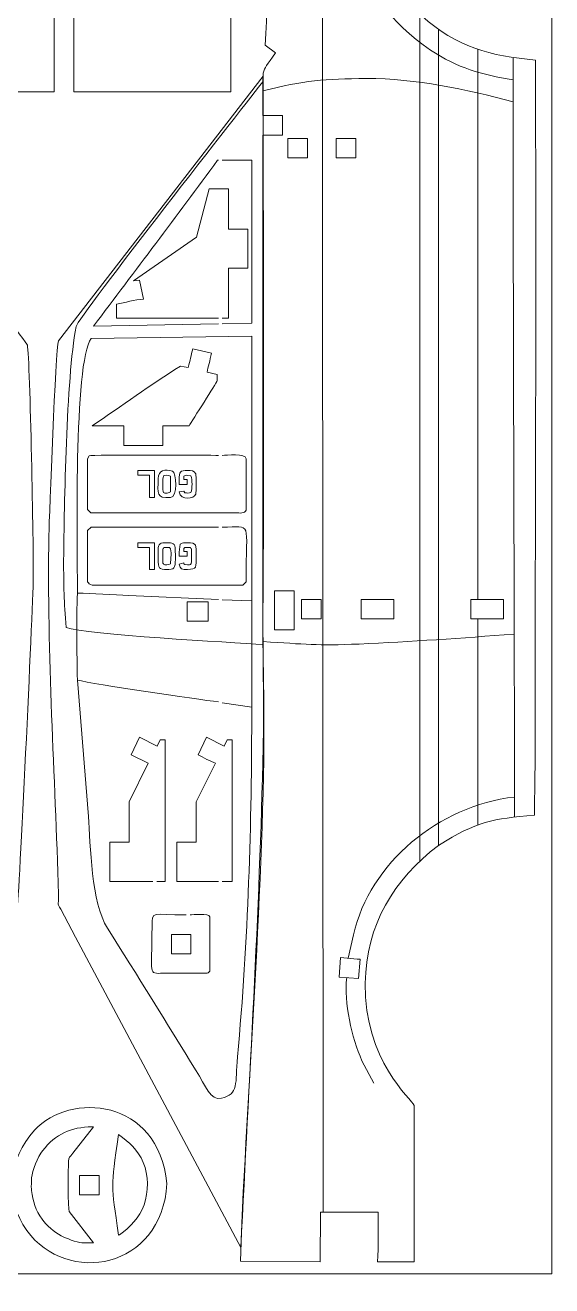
# Model space of a CAD drawing. Header units: centimetres. Extents: x -85 to 60, y -31 to -1.
# Drawn here: x -41.48 to -33.17, y -30.83 to -10.92 of the extents above; entities that cross this region are included whole.
import ezdxf

# ---------------------------------------------------------------- set-up
doc = ezdxf.new("R2010")
doc.units = ezdxf.units.CM
doc.header["$MEASUREMENT"] = 0
doc.layers.add('Camada 1', color=7, linetype='Continuous')

msp = doc.modelspace()

# ---------------------------------------------------------------- linework, layer by layer
at = {"layer": 'Camada 1', "color": 3, "lineweight": 0}
msp.add_lwpolyline([(-54.16834, -30.63638), (-33.16834, -30.63638), (-33.16834, -0.93638), (-54.16834, -0.93638), (-54.16834, -30.63638)], close=True, dxfattribs=at)
at = {"layer": 'Camada 1', "color": 3, "lineweight": 9}
for points, knots in [([(-34.95864, -23.87427), (-34.34228, -23.48614), (-34.10744, -23.4574), (-33.44325, -23.39413), (-33.44325, -23.39413), (-33.41944, -22.03439), (-33.43389, -20.66693), (-33.42827, -19.30563), (-33.42827, -19.30563), (-33.42827, -19.30563), (-33.42075, -14.26437), (-33.42075, -14.26437), (-33.42075, -14.26437), (-33.42075, -14.26437), (-33.42827, -11.47367), (-33.42827, -11.47367), (-33.42827, -11.47367), (-34.13688, -11.4133), (-34.6736, -11.27088), (-35.2212, -10.77598), (-35.2212, -10.77598), (-36.11897, -9.96461), (-36.37302, -8.57768), (-35.77635, -7.52015), (-35.77635, -7.52015), (-35.77635, -7.52015), (-35.62631, -7.27262), (-35.62631, -7.27262), (-35.62631, -7.27262), (-35.61179, -7.22015), (-35.63382, -4.53689), (-35.63382, -4.22685), (-35.63382, -4.22685), (-35.63382, -4.22685), (-35.9189, -4.22685), (-35.9189, -4.22685), (-35.9189, -4.22685), (-35.9189, -4.22685), (-35.9189, -4.65446), (-35.9189, -4.65446), (-35.9189, -4.65446), (-35.9189, -4.65446), (-36.89412, -4.65446), (-36.89412, -4.65446), (-36.89412, -4.65446), (-36.89412, -4.65446), (-36.89412, -4.26436), (-36.89412, -4.26436), (-36.89412, -4.26436), (-37.10938, -4.30742), (-37.14335, -4.89039), (-37.17922, -5.11955), (-37.17922, -5.11955), (-37.48959, -7.10218), (-37.58842, -9.24626), (-37.69684, -11.2411), (-37.69684, -11.2411), (-37.69684, -11.2411), (-37.53179, -11.36111), (-37.53179, -11.36111), (-37.53179, -11.36111), (-37.7966, -11.75855), (-37.71392, -11.48288), (-37.73436, -12.35139), (-37.73436, -12.35139), (-37.73436, -12.35139), (-37.41926, -12.35139), (-37.41926, -12.35139), (-37.41926, -12.35139), (-37.41926, -12.35139), (-37.41926, -12.65896), (-37.41926, -12.65896), (-37.41926, -12.65896), (-37.41926, -12.65896), (-37.73436, -12.65896), (-37.73436, -12.65896), (-37.73436, -12.65896), (-37.73436, -15.22461), (-37.73436, -17.79024), (-37.73436, -20.35589), (-37.73436, -20.35589), (-37.73436, -20.35589), (-37.71935, -21.2936), (-37.71935, -21.2936), (-37.71935, -21.2936), (-37.67229, -23.77066), (-37.94392, -27.24836), (-38.06442, -29.83826), (-38.06442, -29.83826), (-38.06442, -29.83826), (-38.08694, -30.43841), (-38.08694, -30.43841), (-38.08694, -30.43841), (-38.08694, -30.43841), (-36.82661, -30.4459), (-36.82661, -30.4459), (-36.82661, -30.4459), (-36.82661, -30.4459), (-36.81912, -29.66572), (-36.81912, -29.66572), (-36.81912, -29.66572), (-36.81912, -29.66572), (-35.91141, -29.66572), (-35.91141, -29.66572), (-35.91141, -29.66572), (-35.91141, -29.92042), (-35.90411, -30.19415), (-35.9189, -30.4459), (-35.9189, -30.4459), (-35.9189, -30.4459), (-35.34124, -30.4459), (-35.34124, -30.4459), (-35.34124, -30.4459), (-35.34124, -30.4459), (-35.34124, -27.97779), (-35.34124, -27.97779), (-35.34124, -27.97779), (-35.37375, -27.88718), (-36.13646, -27.26535), (-36.11393, -26.0498), (-36.11393, -26.0498), (-36.09689, -25.12996), (-35.66973, -24.40753), (-34.95864, -23.87427), (-34.95864, -23.87427), (-34.95864, -19.58068), (-34.95864, -15.2871), (-34.95864, -10.99352)], [0, 0, 0, 0, 0.03030303, 0.03030303, 0.03030303, 0.03030303, 0.06060606, 0.06060606, 0.06060606, 0.06060606, 0.09090909, 0.09090909, 0.09090909, 0.09090909, 0.12121212, 0.12121212, 0.12121212, 0.12121212, 0.15151515, 0.15151515, 0.15151515, 0.15151515, 0.18181818, 0.18181818, 0.18181818, 0.18181818, 0.21212121, 0.21212121, 0.21212121, 0.21212121, 0.24242424, 0.24242424, 0.24242424, 0.24242424, 0.27272727, 0.27272727, 0.27272727, 0.27272727, 0.3030303, 0.3030303, 0.3030303, 0.3030303, 0.33333333, 0.33333333, 0.33333333, 0.33333333, 0.36363636, 0.36363636, 0.36363636, 0.36363636, 0.39393939, 0.39393939, 0.39393939, 0.39393939, 0.42424242, 0.42424242, 0.42424242, 0.42424242, 0.45454545, 0.45454545, 0.45454545, 0.45454545, 0.48484848, 0.48484848, 0.48484848, 0.48484848, 0.51515152, 0.51515152, 0.51515152, 0.51515152, 0.54545455, 0.54545455, 0.54545455, 0.54545455, 0.57575758, 0.57575758, 0.57575758, 0.57575758, 0.60606061, 0.60606061, 0.60606061, 0.60606061, 0.63636364, 0.63636364, 0.63636364, 0.63636364, 0.66666667, 0.66666667, 0.66666667, 0.66666667, 0.6969697, 0.6969697, 0.6969697, 0.6969697, 0.72727273, 0.72727273, 0.72727273, 0.72727273, 0.75757576, 0.75757576, 0.75757576, 0.75757576, 0.78787879, 0.78787879, 0.78787879, 0.78787879, 0.81818182, 0.81818182, 0.81818182, 0.81818182, 0.84848485, 0.84848485, 0.84848485, 0.84848485, 0.87878788, 0.87878788, 0.87878788, 0.87878788, 0.90909091, 0.90909091, 0.90909091, 0.90909091, 0.93939394, 0.93939394, 0.93939394, 0.93939394, 1, 1, 1, 1]), ([(-42.99255, -11.97719), (-42.99255, -11.97719), (-41.02708, -11.97719), (-41.02708, -11.97719), (-41.02708, -11.97719), (-41.02708, -11.97719), (-41.02708, -10.4318), (-41.02708, -10.4318), (-41.02708, -10.4318), (-41.02708, -10.4318), (-40.71947, -10.4318), (-40.71947, -10.4318), (-40.71947, -10.4318), (-40.71947, -10.4318), (-40.71947, -11.97719), (-40.71947, -11.97719), (-40.71947, -11.97719), (-40.71947, -11.97719), (-38.23638, -11.97719), (-38.23638, -11.97719), (-38.23638, -11.97719), (-38.23638, -9.81665), (-38.23638, -7.65611), (-38.23638, -5.49556), (-38.23638, -5.49556), (-38.23638, -5.49556), (-40.71947, -5.49556), (-40.71947, -5.49556), (-40.71947, -5.49556), (-40.71947, -5.49556), (-40.71947, -7.03344), (-40.71947, -7.03344), (-40.71947, -7.03344), (-40.71947, -7.03344), (-41.02708, -7.03344), (-41.02708, -7.03344), (-41.02708, -7.03344), (-41.02708, -7.03344), (-41.02708, -5.49556), (-41.02708, -5.49556), (-41.02708, -5.49556), (-41.02708, -5.49556), (-43.90031, -5.49556), (-43.90031, -5.49556), (-43.90031, -5.49556), (-43.90031, -5.49556), (-43.90031, -7.03344), (-43.90031, -7.03344), (-43.90031, -7.03344), (-43.67517, -7.04849), (-43.39717, -7.04096), (-43.16509, -7.04096), (-43.16509, -7.04096), (-43.16509, -7.04096), (-43.16509, -7.34852), (-43.16509, -7.34852), (-43.16509, -7.34852), (-43.16509, -7.34852), (-43.90031, -7.34852), (-43.90031, -7.34852), (-43.90031, -7.34852), (-43.90031, -7.34852), (-43.90031, -10.12424), (-43.90031, -10.12424), (-43.90031, -10.12424), (-43.90031, -10.12424), (-43.16509, -10.13173), (-43.16509, -10.13173), (-43.16509, -10.13173), (-43.16509, -10.13173), (-43.16509, -10.4393), (-43.16509, -10.4393), (-43.16509, -10.4393), (-43.16509, -10.4393), (-43.90031, -10.4393), (-43.90031, -10.4393), (-43.90031, -10.4393), (-43.90031, -10.4393), (-43.90031, -11.97719), (-43.90031, -11.97719), (-43.90031, -11.97719), (-43.90031, -11.97719), (-42.99255, -11.97719), (-42.99255, -11.97719)], [0, 0, 0, 0, 0.04545455, 0.04545455, 0.04545455, 0.04545455, 0.09090909, 0.09090909, 0.09090909, 0.09090909, 0.13636364, 0.13636364, 0.13636364, 0.13636364, 0.18181818, 0.18181818, 0.18181818, 0.18181818, 0.22727273, 0.22727273, 0.22727273, 0.22727273, 0.27272727, 0.27272727, 0.27272727, 0.27272727, 0.31818182, 0.31818182, 0.31818182, 0.31818182, 0.36363636, 0.36363636, 0.36363636, 0.36363636, 0.40909091, 0.40909091, 0.40909091, 0.40909091, 0.45454545, 0.45454545, 0.45454545, 0.45454545, 0.5, 0.5, 0.5, 0.5, 0.54545455, 0.54545455, 0.54545455, 0.54545455, 0.59090909, 0.59090909, 0.59090909, 0.59090909, 0.63636364, 0.63636364, 0.63636364, 0.63636364, 0.68181818, 0.68181818, 0.68181818, 0.68181818, 0.72727273, 0.72727273, 0.72727273, 0.72727273, 0.77272727, 0.77272727, 0.77272727, 0.77272727, 0.81818182, 0.81818182, 0.81818182, 0.81818182, 0.86363636, 0.86363636, 0.86363636, 0.86363636, 0.90909091, 0.90909091, 0.90909091, 0.90909091, 1, 1, 1, 1]), ([(-44.79198, -21.68564), (-44.76986, -21.2511), (-44.76927, -20.81564), (-44.76168, -20.38064), (-44.76168, -20.38064), (-44.71756, -17.853), (-44.66009, -15.32522), (-44.62931, -12.79738), (-44.62931, -12.79738), (-44.62931, -12.79738), (-44.61072, -11.7323), (-44.61072, -11.7323), (-44.61072, -11.7323), (-44.33583, -12.1022), (-41.4589, -15.93221), (-41.45098, -15.97414), (-41.45098, -15.97414), (-41.40756, -16.20391), (-41.35033, -19.23317), (-41.35761, -19.65224), (-41.35761, -19.65224), (-41.3662, -20.1469), (-41.58367, -24.77919), (-41.61402, -24.88486), (-41.61402, -24.88486), (-41.61402, -24.88486), (-44.58106, -30.23526), (-44.58106, -30.23526), (-44.58106, -30.23526), (-44.67061, -27.90576), (-44.74619, -25.57721), (-44.78918, -23.24631), (-44.78918, -23.24631), (-44.79719, -22.72617), (-44.80976, -22.20575), (-44.79198, -21.68564)], [0, 0, 0, 0, 0.1, 0.1, 0.1, 0.1, 0.2, 0.2, 0.2, 0.2, 0.3, 0.3, 0.3, 0.3, 0.4, 0.4, 0.4, 0.4, 0.5, 0.5, 0.5, 0.5, 0.6, 0.6, 0.6, 0.6, 0.7, 0.7, 0.7, 0.7, 0.8, 0.8, 0.8, 0.8, 1, 1, 1, 1]), ([(-38.7471, -13.04904), (-38.7471, -13.04904), (-40.96016, -15.90725), (-40.96016, -15.90725), (-40.96016, -15.90725), (-41.00553, -16.02596), (-41.10467, -18.6781), (-41.11018, -18.97552), (-41.11018, -18.97552), (-41.14518, -20.8667), (-41.01087, -22.75753), (-40.96016, -24.64695), (-40.96016, -24.64695), (-40.95677, -24.85019), (-40.98076, -24.77798), (-40.92264, -24.87952), (-40.92264, -24.87952), (-40.92264, -24.87952), (-40.69007, -25.32212), (-40.69007, -25.32212), (-40.69007, -25.32212), (-40.69007, -25.32212), (-38.07945, -30.22085), (-38.07945, -30.22085), (-38.07945, -30.22085), (-37.94986, -27.58792), (-37.78278, -24.9577), (-37.72684, -22.32136), (-37.72684, -22.32136), (-37.71575, -21.79885), (-37.72684, -21.27614), (-37.72684, -20.75348), (-37.72684, -20.75348), (-37.72684, -20.75348), (-37.73436, -20.75348), (-37.73436, -20.75348), (-37.73436, -20.75348), (-37.70643, -17.74553), (-37.72684, -14.7368), (-37.72684, -11.72873), (-37.72684, -11.72873), (-37.72684, -11.72873), (-38.7471, -13.04904), (-38.7471, -13.04904)], [0, 0, 0, 0, 0.08333333, 0.08333333, 0.08333333, 0.08333333, 0.16666667, 0.16666667, 0.16666667, 0.16666667, 0.25, 0.25, 0.25, 0.25, 0.33333333, 0.33333333, 0.33333333, 0.33333333, 0.41666667, 0.41666667, 0.41666667, 0.41666667, 0.5, 0.5, 0.5, 0.5, 0.58333333, 0.58333333, 0.58333333, 0.58333333, 0.66666667, 0.66666667, 0.66666667, 0.66666667, 0.75, 0.75, 0.75, 0.75, 0.83333333, 0.83333333, 0.83333333, 0.83333333, 1, 1, 1, 1]), ([(-38.43202, -15.6372), (-38.43202, -15.6372), (-40.40502, -15.67469), (-40.40502, -15.67469), (-40.40502, -15.67469), (-39.75197, -14.80731), (-39.08874, -13.93162), (-38.44702, -13.05654), (-38.44702, -13.05654), (-38.44702, -13.05654), (-38.43202, -13.05654), (-38.43202, -13.05654)], [0, 0, 0, 0, 0.25, 0.25, 0.25, 0.25, 0.5, 0.5, 0.5, 0.5, 1, 1, 1, 1]), ([(-38.372, -13.05654), (-38.372, -13.05654), (-37.9069, -13.05654), (-37.9069, -13.05654), (-37.9069, -13.05654), (-37.9069, -13.91426), (-37.9069, -14.77197), (-37.9069, -15.62968), (-37.9069, -15.62968), (-37.9069, -15.62968), (-38.372, -15.6372), (-38.372, -15.6372)], [0, 0, 0, 0, 0.25, 0.25, 0.25, 0.25, 0.5, 0.5, 0.5, 0.5, 1, 1, 1, 1]), ([(-38.372, -19.99578), (-38.372, -19.99578), (-37.9069, -20.01081), (-37.9069, -20.01081), (-37.9069, -20.01081), (-37.9069, -20.01081), (-37.9069, -15.83224), (-37.9069, -15.83224), (-37.9069, -15.83224), (-37.9069, -15.83224), (-40.44254, -15.86978), (-40.44254, -15.86978), (-40.44254, -15.86978), (-40.72434, -16.2452), (-40.66007, -19.18864), (-40.66007, -19.89076), (-40.66007, -19.89076), (-40.43297, -19.89076), (-40.0894, -19.91758), (-39.84986, -19.92827), (-39.84986, -19.92827), (-39.84986, -19.92827), (-38.43202, -19.98831), (-38.43202, -19.98831)], [0, 0, 0, 0, 0.14285714, 0.14285714, 0.14285714, 0.14285714, 0.28571429, 0.28571429, 0.28571429, 0.28571429, 0.42857143, 0.42857143, 0.42857143, 0.42857143, 0.57142857, 0.57142857, 0.57142857, 0.57142857, 0.71428571, 0.71428571, 0.71428571, 0.71428571, 1, 1, 1, 1]), ([(-38.372, -21.62371), (-38.372, -21.62371), (-37.9069, -21.69122), (-37.9069, -21.69122), (-37.9069, -21.69122), (-37.9069, -23.53915), (-37.96337, -25.37414), (-38.13194, -27.21259), (-38.13194, -27.21259), (-38.17132, -27.64215), (-38.10533, -27.7933), (-38.38701, -27.86527), (-38.38701, -27.86527), (-38.56017, -27.90951), (-38.63814, -27.66493), (-38.78458, -27.43013), (-38.78458, -27.43013), (-39.25316, -26.6788), (-39.7084, -25.92772), (-40.18746, -25.17959), (-40.18746, -25.17959), (-40.44192, -24.78221), (-40.45295, -23.85878), (-40.48754, -23.41663), (-40.48754, -23.41663), (-40.48754, -23.41663), (-40.66007, -21.26361), (-40.66007, -21.26361), (-40.66007, -21.26361), (-40.41047, -21.32606), (-38.77108, -21.56245), (-38.43202, -21.60868)], [0, 0, 0, 0, 0.11111111, 0.11111111, 0.11111111, 0.11111111, 0.22222222, 0.22222222, 0.22222222, 0.22222222, 0.33333333, 0.33333333, 0.33333333, 0.33333333, 0.44444444, 0.44444444, 0.44444444, 0.44444444, 0.55555556, 0.55555556, 0.55555556, 0.55555556, 0.66666667, 0.66666667, 0.66666667, 0.66666667, 0.77777778, 0.77777778, 0.77777778, 0.77777778, 1, 1, 1, 1]), ([(-39.24571, -29.21002), (-39.38761, -27.85893), (-40.77647, -27.76018), (-41.33871, -28.36981), (-41.33871, -28.36981), (-41.75401, -28.82013), (-41.81242, -29.46202), (-41.45875, -29.95271), (-41.45875, -29.95271), (-40.82969, -30.82548), (-39.32578, -30.57291), (-39.24571, -29.21002)], [0, 0, 0, 0, 0.25, 0.25, 0.25, 0.25, 0.5, 0.5, 0.5, 0.5, 1, 1, 1, 1])]:
    msp.add_open_spline(points, degree=3, knots=knots, dxfattribs=at)
for points in [[(-36.7816, -29.66572), (-36.7816, -29.66572), (-36.79662, -4.65446), (-36.79662, -4.65446)], [(-34.95864, -23.86675), (-34.95864, -23.86675), (-34.95864, -23.86675), (-34.95864, -23.86675)]]:
    msp.add_open_spline(points, degree=3, dxfattribs=at)
at = {"layer": 'Camada 1', "color": 1, "lineweight": 9}
for points, knots in [([(-33.78083, -11.78872), (-34.27247, -11.70196), (-34.65809, -11.60172), (-35.08618, -11.3161), (-35.08618, -11.3161), (-35.70532, -10.90301), (-36.17914, -10.25525), (-36.35399, -9.52318), (-36.35399, -9.52318), (-36.35399, -9.52318), (-36.4215, -9.14058), (-36.4215, -9.14058)], [0, 0, 0, 0, 0.25, 0.25, 0.25, 0.25, 0.5, 0.5, 0.5, 0.5, 1, 1, 1, 1]), ([(-37.72684, -11.81122), (-37.96401, -12.11231), (-40.64662, -15.53291), (-40.68257, -15.68222), (-40.68257, -15.68222), (-40.83786, -16.51762), (-40.86828, -18.50727), (-40.87763, -19.36565), (-40.87763, -19.36565), (-40.87994, -19.77977), (-40.86819, -20.02425), (-40.84011, -20.43089), (-40.84011, -20.43089), (-40.53893, -20.55138), (-38.21385, -20.6672), (-37.73436, -20.70096)], [0, 0, 0, 0, 0.2, 0.2, 0.2, 0.2, 0.4, 0.4, 0.4, 0.4, 0.6, 0.6, 0.6, 0.6, 1, 1, 1, 1]), ([(-37.73436, -11.96127), (-37.08092, -11.79802), (-36.75018, -11.76759), (-36.09892, -11.76621), (-36.09892, -11.76621), (-35.30166, -11.76453), (-34.53527, -11.93412), (-33.78083, -12.1338)], [0, 0, 0, 0, 0.33333333, 0.33333333, 0.33333333, 0.33333333, 1, 1, 1, 1]), ([(-39.70732, -17.9928), (-39.70732, -17.9928), (-39.70732, -17.95528), (-39.70732, -17.95528), (-39.70732, -17.95528), (-39.70732, -17.95528), (-39.44477, -17.95528), (-39.44477, -17.95528), (-39.44477, -17.95528), (-39.44477, -18.09782), (-39.44477, -18.24036), (-39.44477, -18.3829), (-39.44477, -18.3829), (-39.44477, -18.3829), (-39.5198, -18.3829), (-39.5198, -18.3829), (-39.5198, -18.3829), (-39.5198, -18.3829), (-39.5198, -18.03028), (-39.5198, -18.03028), (-39.5198, -18.03028), (-39.5198, -18.03028), (-39.70732, -18.03028), (-39.70732, -18.03028), (-39.70732, -18.03028), (-39.70732, -18.03028), (-39.70732, -17.9928), (-39.70732, -17.9928)], [0, 0, 0, 0, 0.125, 0.125, 0.125, 0.125, 0.25, 0.25, 0.25, 0.25, 0.375, 0.375, 0.375, 0.375, 0.5, 0.5, 0.5, 0.5, 0.625, 0.625, 0.625, 0.625, 0.75, 0.75, 0.75, 0.75, 1, 1, 1, 1]), ([(-39.38474, -18.08282), (-39.38474, -17.94808), (-39.27334, -17.92962), (-39.1597, -17.96277), (-39.1597, -17.96277), (-39.08992, -17.98312), (-39.0789, -18.37887), (-39.1897, -18.3829), (-39.1897, -18.3829), (-39.42779, -18.39156), (-39.38474, -18.32184), (-39.38474, -18.08282)], [0, 0, 0, 0, 0.25, 0.25, 0.25, 0.25, 0.5, 0.5, 0.5, 0.5, 1, 1, 1, 1]), ([(-39.30225, -18.04529), (-39.31425, -18.06932), (-39.31484, -18.28002), (-39.30225, -18.30036), (-39.30225, -18.30036), (-39.28331, -18.33096), (-39.19932, -18.30249), (-39.1897, -18.29288), (-39.1897, -18.29288), (-39.1897, -18.29288), (-39.1897, -18.04529), (-39.1897, -18.04529), (-39.1897, -18.04529), (-39.22025, -18.01493), (-39.30222, -18.03782), (-39.30225, -18.03782), (-39.30225, -18.03782), (-39.30225, -18.03782), (-39.30225, -18.04529), (-39.30225, -18.04529)], [0, 0, 0, 0, 0.16666667, 0.16666667, 0.16666667, 0.16666667, 0.33333333, 0.33333333, 0.33333333, 0.33333333, 0.5, 0.5, 0.5, 0.5, 0.66666667, 0.66666667, 0.66666667, 0.66666667, 1, 1, 1, 1]), ([(-39.05468, -18.10533), (-39.05468, -17.96806), (-39.0414, -17.95528), (-38.91964, -17.95528), (-38.91964, -17.95528), (-38.8675, -17.95528), (-38.81626, -17.9496), (-38.79212, -18.00778), (-38.79212, -18.00778), (-38.77901, -18.03936), (-38.77976, -18.29439), (-38.79212, -18.33036), (-38.79212, -18.33036), (-38.81571, -18.39903), (-39.02615, -18.43546), (-39.05468, -18.29288), (-39.05468, -18.29288), (-39.05468, -18.29288), (-38.97966, -18.27785), (-38.97966, -18.27785), (-38.97966, -18.27785), (-38.97966, -18.27785), (-38.96466, -18.30786), (-38.96466, -18.30786), (-38.96466, -18.30786), (-38.93309, -18.30786), (-38.89563, -18.31461), (-38.86712, -18.30036), (-38.86712, -18.30036), (-38.84505, -18.23403), (-38.84504, -18.10414), (-38.86712, -18.03782), (-38.86712, -18.03782), (-38.95205, -18.03071), (-38.94537, -18.02241), (-38.97966, -18.04529), (-38.97966, -18.04529), (-38.97966, -18.04529), (-38.97966, -18.09779), (-38.97966, -18.09779), (-38.97966, -18.09779), (-38.97966, -18.09779), (-38.92714, -18.09779), (-38.92714, -18.09779), (-38.92714, -18.09779), (-38.92714, -18.09779), (-38.92714, -18.17284), (-38.92714, -18.17284), (-38.92714, -18.17284), (-38.92714, -18.17284), (-39.05468, -18.17284), (-39.05468, -18.17284), (-39.05468, -18.17284), (-39.05468, -18.17284), (-39.05468, -18.10533), (-39.05468, -18.10533)], [0, 0, 0, 0, 0.06666667, 0.06666667, 0.06666667, 0.06666667, 0.13333333, 0.13333333, 0.13333333, 0.13333333, 0.2, 0.2, 0.2, 0.2, 0.26666667, 0.26666667, 0.26666667, 0.26666667, 0.33333333, 0.33333333, 0.33333333, 0.33333333, 0.4, 0.4, 0.4, 0.4, 0.46666667, 0.46666667, 0.46666667, 0.46666667, 0.53333333, 0.53333333, 0.53333333, 0.53333333, 0.6, 0.6, 0.6, 0.6, 0.66666667, 0.66666667, 0.66666667, 0.66666667, 0.73333333, 0.73333333, 0.73333333, 0.73333333, 0.8, 0.8, 0.8, 0.8, 0.86666667, 0.86666667, 0.86666667, 0.86666667, 1, 1, 1, 1]), ([(-39.70732, -19.13308), (-39.70732, -19.13308), (-39.70732, -19.09557), (-39.70732, -19.09557), (-39.70732, -19.09557), (-39.70732, -19.09557), (-39.44477, -19.09557), (-39.44477, -19.09557), (-39.44477, -19.09557), (-39.44477, -19.09557), (-39.44477, -19.51568), (-39.44477, -19.51568), (-39.44477, -19.51568), (-39.44477, -19.51568), (-39.5198, -19.51568), (-39.5198, -19.51568), (-39.5198, -19.51568), (-39.5198, -19.40064), (-39.5198, -19.2856), (-39.5198, -19.17057), (-39.5198, -19.17057), (-39.5198, -19.17057), (-39.70732, -19.17057), (-39.70732, -19.17057), (-39.70732, -19.17057), (-39.70732, -19.17057), (-39.70732, -19.13308), (-39.70732, -19.13308)], [0, 0, 0, 0, 0.125, 0.125, 0.125, 0.125, 0.25, 0.25, 0.25, 0.25, 0.375, 0.375, 0.375, 0.375, 0.5, 0.5, 0.5, 0.5, 0.625, 0.625, 0.625, 0.625, 0.75, 0.75, 0.75, 0.75, 1, 1, 1, 1]), ([(-39.38474, -19.2156), (-39.38474, -19.10135), (-39.34958, -19.09557), (-39.24971, -19.09557), (-39.24971, -19.09557), (-39.15813, -19.09557), (-39.11469, -19.09463), (-39.11469, -19.2156), (-39.11469, -19.2156), (-39.11469, -19.26714), (-39.10071, -19.45182), (-39.1372, -19.49315), (-39.1372, -19.49315), (-39.16704, -19.52696), (-39.33399, -19.52514), (-39.36224, -19.49315), (-39.36224, -19.49315), (-39.39872, -19.45184), (-39.38474, -19.26713), (-39.38474, -19.2156)], [0, 0, 0, 0, 0.16666667, 0.16666667, 0.16666667, 0.16666667, 0.33333333, 0.33333333, 0.33333333, 0.33333333, 0.5, 0.5, 0.5, 0.5, 0.66666667, 0.66666667, 0.66666667, 0.66666667, 1, 1, 1, 1]), ([(-39.05468, -19.2456), (-39.05468, -19.2456), (-39.03964, -19.11808), (-39.03964, -19.11808), (-39.03964, -19.11808), (-38.98527, -19.09083), (-38.98529, -19.09557), (-38.91964, -19.09557), (-38.91964, -19.09557), (-38.77308, -19.09557), (-38.78458, -19.12623), (-38.78458, -19.30562), (-38.78458, -19.30562), (-38.78458, -19.48486), (-38.77305, -19.51568), (-38.91964, -19.51568), (-38.91964, -19.51568), (-39.0122, -19.51568), (-39.03356, -19.51757), (-39.05468, -19.43316), (-39.05468, -19.43316), (-39.05468, -19.43316), (-38.97966, -19.41065), (-38.97966, -19.41065), (-38.97966, -19.41065), (-38.97966, -19.41065), (-38.97966, -19.42564), (-38.97966, -19.42564), (-38.97966, -19.42564), (-38.97966, -19.42564), (-38.96466, -19.44064), (-38.96466, -19.44064), (-38.96466, -19.44064), (-38.83173, -19.44064), (-38.85963, -19.47576), (-38.85963, -19.19307), (-38.85963, -19.19307), (-38.85963, -19.19307), (-38.86712, -19.18559), (-38.86712, -19.18559), (-38.86712, -19.18559), (-38.86712, -19.18559), (-38.86712, -19.17809), (-38.86712, -19.17809), (-38.86712, -19.17809), (-38.86712, -19.17809), (-38.87464, -19.17057), (-38.87464, -19.17057), (-38.87464, -19.17057), (-38.87464, -19.17057), (-38.96466, -19.17057), (-38.96466, -19.17057), (-38.96466, -19.17057), (-38.98449, -19.19043), (-38.97966, -19.17747), (-38.97966, -19.23059), (-38.97966, -19.23059), (-38.97966, -19.23059), (-38.92714, -19.23059), (-38.92714, -19.23059), (-38.92714, -19.23059), (-38.92714, -19.23059), (-38.92714, -19.30562), (-38.92714, -19.30562), (-38.92714, -19.30562), (-38.92714, -19.30562), (-39.05468, -19.30562), (-39.05468, -19.30562), (-39.05468, -19.30562), (-39.05468, -19.30562), (-39.05468, -19.2456), (-39.05468, -19.2456)], [0, 0, 0, 0, 0.05263158, 0.05263158, 0.05263158, 0.05263158, 0.10526316, 0.10526316, 0.10526316, 0.10526316, 0.15789474, 0.15789474, 0.15789474, 0.15789474, 0.21052632, 0.21052632, 0.21052632, 0.21052632, 0.26315789, 0.26315789, 0.26315789, 0.26315789, 0.31578947, 0.31578947, 0.31578947, 0.31578947, 0.36842105, 0.36842105, 0.36842105, 0.36842105, 0.42105263, 0.42105263, 0.42105263, 0.42105263, 0.47368421, 0.47368421, 0.47368421, 0.47368421, 0.52631579, 0.52631579, 0.52631579, 0.52631579, 0.57894737, 0.57894737, 0.57894737, 0.57894737, 0.63157895, 0.63157895, 0.63157895, 0.63157895, 0.68421053, 0.68421053, 0.68421053, 0.68421053, 0.73684211, 0.73684211, 0.73684211, 0.73684211, 0.78947368, 0.78947368, 0.78947368, 0.78947368, 0.84210526, 0.84210526, 0.84210526, 0.84210526, 0.89473684, 0.89473684, 0.89473684, 0.89473684, 1, 1, 1, 1]), ([(-39.30225, -19.18559), (-39.30225, -19.18559), (-39.30975, -19.19307), (-39.30975, -19.19307), (-39.30975, -19.19307), (-39.30975, -19.26809), (-39.30975, -19.34312), (-39.30975, -19.41814), (-39.30975, -19.41814), (-39.30975, -19.41814), (-39.30225, -19.42564), (-39.30225, -19.42564), (-39.30225, -19.42564), (-39.30225, -19.42564), (-39.30225, -19.43316), (-39.30225, -19.43316), (-39.30225, -19.43316), (-39.27743, -19.45784), (-39.21635, -19.43895), (-39.1897, -19.42564), (-39.1897, -19.42564), (-39.1897, -19.36515), (-39.16198, -19.21334), (-39.20471, -19.17057), (-39.20471, -19.17057), (-39.20471, -19.17057), (-39.29472, -19.17057), (-39.29472, -19.17057), (-39.29472, -19.17057), (-39.29472, -19.17057), (-39.30225, -19.17809), (-39.30225, -19.17809), (-39.30225, -19.17809), (-39.30225, -19.17809), (-39.30225, -19.18559), (-39.30225, -19.18559)], [0, 0, 0, 0, 0.1, 0.1, 0.1, 0.1, 0.2, 0.2, 0.2, 0.2, 0.3, 0.3, 0.3, 0.3, 0.4, 0.4, 0.4, 0.4, 0.5, 0.5, 0.5, 0.5, 0.6, 0.6, 0.6, 0.6, 0.7, 0.7, 0.7, 0.7, 0.8, 0.8, 0.8, 0.8, 1, 1, 1, 1]), ([(-37.73436, -20.65596), (-37.05693, -20.6955), (-36.87995, -20.72348), (-36.21148, -20.69345), (-36.21148, -20.69345), (-35.39572, -20.6568), (-34.57856, -20.60103), (-33.76587, -20.53592)], [0, 0, 0, 0, 0.33333333, 0.33333333, 0.33333333, 0.33333333, 1, 1, 1, 1]), ([(-33.75833, -23.10907), (-34.9582, -23.25029), (-36.04044, -24.14913), (-36.30149, -25.28459), (-36.30149, -25.28459), (-36.30149, -25.28459), (-36.38402, -25.65221), (-36.38402, -25.65221)], [0, 0, 0, 0, 0.33333333, 0.33333333, 0.33333333, 0.33333333, 1, 1, 1, 1]), ([(-36.40653, -25.95979), (-36.45561, -26.35378), (-36.32686, -26.91062), (-36.16643, -27.2726), (-36.16643, -27.2726), (-36.16643, -27.2726), (-35.97892, -27.62522), (-35.97892, -27.62522)], [0, 0, 0, 0, 0.33333333, 0.33333333, 0.33333333, 0.33333333, 1, 1, 1, 1])]:
    msp.add_open_spline(points, degree=3, knots=knots, dxfattribs=at)
for points in [[(-35.25122, -10.806), (-35.25122, -10.806), (-35.25122, -24.12181), (-35.25122, -24.12181)], [(-34.33599, -11.30112), (-34.33599, -11.30112), (-34.33599, -19.98831), (-34.33599, -19.98831)], [(-33.75833, -23.41663), (-33.75833, -19.42563), (-33.78083, -15.43467), (-33.78083, -11.44365)], [(-40.66007, -19.89076), (-40.67859, -20.31692), (-40.66955, -20.82736), (-40.66007, -21.26361)], [(-37.9069, -20.01081), (-37.9069, -20.01081), (-37.9069, -21.69122), (-37.9069, -21.69122)], [(-34.33599, -20.29587), (-34.33599, -20.29587), (-34.33599, -23.55169), (-34.33599, -23.55169)]]:
    msp.add_open_spline(points, degree=3, dxfattribs=at)
at = {"layer": 'Camada 1', "lineweight": 9}
for points, knots in [([(-37.02918, -12.97404), (-37.02918, -12.97404), (-37.02918, -13.01906), (-37.02918, -13.01906), (-37.02918, -13.01906), (-37.02918, -13.01906), (-37.33674, -13.01906), (-37.33674, -13.01906), (-37.33674, -13.01906), (-37.33674, -13.01906), (-37.33674, -12.71145), (-37.33674, -12.71145), (-37.33674, -12.71145), (-37.33674, -12.71145), (-37.02918, -12.71145), (-37.02918, -12.71145), (-37.02918, -12.71145), (-37.02918, -12.71145), (-37.02918, -12.97404), (-37.02918, -12.97404)], [0, 0, 0, 0, 0.16666667, 0.16666667, 0.16666667, 0.16666667, 0.33333333, 0.33333333, 0.33333333, 0.33333333, 0.5, 0.5, 0.5, 0.5, 0.66666667, 0.66666667, 0.66666667, 0.66666667, 1, 1, 1, 1]), ([(-36.57154, -13.01906), (-36.57154, -13.01906), (-36.57154, -12.71145), (-36.57154, -12.71145), (-36.57154, -12.71145), (-36.57154, -12.71145), (-36.26398, -12.71145), (-36.26398, -12.71145), (-36.26398, -12.71145), (-36.26398, -12.71145), (-36.26398, -13.01906), (-36.26398, -13.01906), (-36.26398, -13.01906), (-36.26398, -13.01906), (-36.57154, -13.01906), (-36.57154, -13.01906)], [0, 0, 0, 0, 0.2, 0.2, 0.2, 0.2, 0.4, 0.4, 0.4, 0.4, 0.6, 0.6, 0.6, 0.6, 1, 1, 1, 1]), ([(-37.49426, -20.4684), (-37.49426, -20.4684), (-37.5468, -20.4684), (-37.5468, -20.4684), (-37.5468, -20.4684), (-37.5468, -20.26335), (-37.5468, -20.05829), (-37.5468, -19.85324), (-37.5468, -19.85324), (-37.5468, -19.85324), (-37.23921, -19.85324), (-37.23921, -19.85324), (-37.23921, -19.85324), (-37.23921, -20.05829), (-37.23921, -20.26335), (-37.23921, -20.4684), (-37.23921, -20.4684), (-37.23921, -20.4684), (-37.49426, -20.4684), (-37.49426, -20.4684)], [0, 0, 0, 0, 0.16666667, 0.16666667, 0.16666667, 0.16666667, 0.33333333, 0.33333333, 0.33333333, 0.33333333, 0.5, 0.5, 0.5, 0.5, 0.66666667, 0.66666667, 0.66666667, 0.66666667, 1, 1, 1, 1]), ([(-38.59707, -20.28086), (-38.59707, -20.28086), (-38.59707, -20.33338), (-38.59707, -20.33338), (-38.59707, -20.33338), (-38.59707, -20.33338), (-38.92714, -20.33338), (-38.92714, -20.33338), (-38.92714, -20.33338), (-38.92714, -20.33338), (-38.92714, -20.02578), (-38.92714, -20.02578), (-38.92714, -20.02578), (-38.92714, -20.02578), (-38.59707, -20.02578), (-38.59707, -20.02578), (-38.59707, -20.02578), (-38.59707, -20.02578), (-38.59707, -20.28086), (-38.59707, -20.28086)], [0, 0, 0, 0, 0.16666667, 0.16666667, 0.16666667, 0.16666667, 0.33333333, 0.33333333, 0.33333333, 0.33333333, 0.5, 0.5, 0.5, 0.5, 0.66666667, 0.66666667, 0.66666667, 0.66666667, 1, 1, 1, 1]), ([(-36.8116, -20.24333), (-36.8116, -20.24333), (-36.8116, -20.29587), (-36.8116, -20.29587), (-36.8116, -20.29587), (-36.8116, -20.29587), (-37.1192, -20.29587), (-37.1192, -20.29587), (-37.1192, -20.29587), (-37.1192, -20.29587), (-37.1192, -19.98831), (-37.1192, -19.98831), (-37.1192, -19.98831), (-37.1192, -19.98831), (-36.8116, -19.98831), (-36.8116, -19.98831), (-36.8116, -19.98831), (-36.8116, -19.98831), (-36.8116, -20.24333), (-36.8116, -20.24333)], [0, 0, 0, 0, 0.16666667, 0.16666667, 0.16666667, 0.16666667, 0.33333333, 0.33333333, 0.33333333, 0.33333333, 0.5, 0.5, 0.5, 0.5, 0.66666667, 0.66666667, 0.66666667, 0.66666667, 1, 1, 1, 1]), ([(-36.18146, -20.0408), (-36.18146, -20.0408), (-36.18146, -19.98831), (-36.18146, -19.98831), (-36.18146, -19.98831), (-36.18146, -19.98831), (-35.66382, -19.98831), (-35.66382, -19.98831), (-35.66382, -19.98831), (-35.66382, -19.98831), (-35.66382, -20.29587), (-35.66382, -20.29587), (-35.66382, -20.29587), (-35.66382, -20.29587), (-36.18146, -20.29587), (-36.18146, -20.29587), (-36.18146, -20.29587), (-36.18146, -20.29587), (-36.18146, -20.0408), (-36.18146, -20.0408)], [0, 0, 0, 0, 0.16666667, 0.16666667, 0.16666667, 0.16666667, 0.33333333, 0.33333333, 0.33333333, 0.33333333, 0.5, 0.5, 0.5, 0.5, 0.66666667, 0.66666667, 0.66666667, 0.66666667, 1, 1, 1, 1]), ([(-33.93088, -20.24333), (-33.93088, -20.24333), (-33.93088, -20.29587), (-33.93088, -20.29587), (-33.93088, -20.29587), (-33.93088, -20.29587), (-34.4485, -20.29587), (-34.4485, -20.29587), (-34.4485, -20.29587), (-34.4485, -20.29587), (-34.4485, -19.98831), (-34.4485, -19.98831), (-34.4485, -19.98831), (-34.4485, -19.98831), (-33.93088, -19.98831), (-33.93088, -19.98831), (-33.93088, -19.98831), (-33.93088, -19.98831), (-33.93088, -20.24333), (-33.93088, -20.24333)], [0, 0, 0, 0, 0.16666667, 0.16666667, 0.16666667, 0.16666667, 0.33333333, 0.33333333, 0.33333333, 0.33333333, 0.5, 0.5, 0.5, 0.5, 0.66666667, 0.66666667, 0.66666667, 0.66666667, 1, 1, 1, 1]), ([(-39.17472, -25.53218), (-39.17472, -25.53218), (-39.17472, -25.58467), (-39.17472, -25.58467), (-39.17472, -25.58467), (-39.17472, -25.58467), (-38.86712, -25.58467), (-38.86712, -25.58467), (-38.86712, -25.58467), (-38.86712, -25.58467), (-38.86712, -25.27711), (-38.86712, -25.27711), (-38.86712, -25.27711), (-38.86712, -25.27711), (-39.17472, -25.27711), (-39.17472, -25.27711), (-39.17472, -25.27711), (-39.17472, -25.27711), (-39.17472, -25.53218), (-39.17472, -25.53218)], [0, 0, 0, 0, 0.16666667, 0.16666667, 0.16666667, 0.16666667, 0.33333333, 0.33333333, 0.33333333, 0.33333333, 0.5, 0.5, 0.5, 0.5, 0.66666667, 0.66666667, 0.66666667, 0.66666667, 1, 1, 1, 1]), ([(-36.24147, -25.6672), (-36.24147, -25.6672), (-36.19647, -25.6672), (-36.19647, -25.6672), (-36.19647, -25.6672), (-36.19647, -25.6672), (-36.21897, -25.9748), (-36.21897, -25.9748), (-36.21897, -25.9748), (-36.21897, -25.9748), (-36.52653, -25.95229), (-36.52653, -25.95229), (-36.52653, -25.95229), (-36.52653, -25.95229), (-36.50403, -25.6447), (-36.50403, -25.6447), (-36.50403, -25.6447), (-36.50403, -25.6447), (-36.24147, -25.6672), (-36.24147, -25.6672)], [0, 0, 0, 0, 0.16666667, 0.16666667, 0.16666667, 0.16666667, 0.33333333, 0.33333333, 0.33333333, 0.33333333, 0.5, 0.5, 0.5, 0.5, 0.66666667, 0.66666667, 0.66666667, 0.66666667, 1, 1, 1, 1]), ([(-40.431, -28.31728), (-40.75823, -28.31728), (-41.00555, -28.4299), (-41.21118, -28.69241), (-41.21118, -28.69241), (-41.28651, -28.78857), (-41.37121, -29.00586), (-41.38372, -29.12002), (-41.38372, -29.12002), (-41.38372, -29.12002), (-41.38372, -29.18752), (-41.38372, -29.18752), (-41.38372, -29.18752), (-41.3887, -29.27712), (-41.39603, -29.21176), (-41.38372, -29.32254), (-41.38372, -29.32254), (-41.36512, -29.48995), (-41.32042, -29.63565), (-41.21871, -29.77265), (-41.21871, -29.77265), (-41.1469, -29.86937), (-41.02597, -29.97885), (-40.91863, -30.03521), (-40.91863, -30.03521), (-40.84356, -30.07463), (-40.67139, -30.14028), (-40.58853, -30.14776), (-40.58853, -30.14776), (-40.58853, -30.14776), (-40.40849, -30.14776), (-40.40849, -30.14776), (-40.40849, -30.14776), (-40.40849, -30.14776), (-40.7911, -29.65265), (-40.7911, -29.65265), (-40.7911, -29.65265), (-40.81081, -29.60369), (-40.81174, -28.97395), (-40.79859, -28.85741), (-40.79859, -28.85741), (-40.79094, -28.78967), (-40.79157, -28.80466), (-40.73107, -28.72991), (-40.73107, -28.72991), (-40.73107, -28.72991), (-40.40849, -28.31728), (-40.40849, -28.31728), (-40.40849, -28.31728), (-40.40849, -28.31728), (-40.431, -28.31728), (-40.431, -28.31728)], [0, 0, 0, 0, 0.07142857, 0.07142857, 0.07142857, 0.07142857, 0.14285714, 0.14285714, 0.14285714, 0.14285714, 0.21428571, 0.21428571, 0.21428571, 0.21428571, 0.28571429, 0.28571429, 0.28571429, 0.28571429, 0.35714286, 0.35714286, 0.35714286, 0.35714286, 0.42857143, 0.42857143, 0.42857143, 0.42857143, 0.5, 0.5, 0.5, 0.5, 0.57142857, 0.57142857, 0.57142857, 0.57142857, 0.64285714, 0.64285714, 0.64285714, 0.64285714, 0.71428571, 0.71428571, 0.71428571, 0.71428571, 0.78571429, 0.78571429, 0.78571429, 0.78571429, 0.85714286, 0.85714286, 0.85714286, 0.85714286, 1, 1, 1, 1]), ([(-39.99589, -30.02022), (-39.82006, -29.9029), (-39.68771, -29.74236), (-39.60577, -29.5476), (-39.60577, -29.5476), (-39.53613, -29.34606), (-39.53569, -29.07684), (-39.6208, -28.87993), (-39.6208, -28.87993), (-39.70948, -28.67472), (-39.83608, -28.56223), (-40.01088, -28.43733), (-40.01088, -28.43733), (-40.13712, -29.32048), (-40.12911, -29.18837), (-40.01088, -30.02772), (-40.01088, -30.02772), (-40.01088, -30.02772), (-39.99589, -30.02022), (-39.99589, -30.02022)], [0, 0, 0, 0, 0.16666667, 0.16666667, 0.16666667, 0.16666667, 0.33333333, 0.33333333, 0.33333333, 0.33333333, 0.5, 0.5, 0.5, 0.5, 0.66666667, 0.66666667, 0.66666667, 0.66666667, 1, 1, 1, 1]), ([(-40.31848, -29.33754), (-40.31848, -29.33754), (-40.31848, -29.39005), (-40.31848, -29.39005), (-40.31848, -29.39005), (-40.31848, -29.39005), (-40.62605, -29.39005), (-40.62605, -29.39005), (-40.62605, -29.39005), (-40.62605, -29.39005), (-40.62605, -29.08247), (-40.62605, -29.08247), (-40.62605, -29.08247), (-40.62605, -29.08247), (-40.31848, -29.08247), (-40.31848, -29.08247), (-40.31848, -29.08247), (-40.31848, -29.08247), (-40.31848, -29.33754), (-40.31848, -29.33754)], [0, 0, 0, 0, 0.16666667, 0.16666667, 0.16666667, 0.16666667, 0.33333333, 0.33333333, 0.33333333, 0.33333333, 0.5, 0.5, 0.5, 0.5, 0.66666667, 0.66666667, 0.66666667, 0.66666667, 1, 1, 1, 1])]:
    msp.add_open_spline(points, degree=3, knots=knots, dxfattribs=at)
at = {"layer": 'Camada 1', "color": 2, "lineweight": 9}
for points, knots in [([(-38.372, -15.54719), (-38.372, -15.54719), (-38.27448, -15.54719), (-38.27448, -15.54719), (-38.27448, -15.54719), (-38.27448, -15.54719), (-38.27448, -14.75948), (-38.27448, -14.75948), (-38.27448, -14.75948), (-38.27448, -14.75948), (-37.96689, -14.75948), (-37.96689, -14.75948), (-37.96689, -14.75948), (-37.96689, -14.75948), (-37.96689, -14.14431), (-37.96689, -14.14431), (-37.96689, -14.14431), (-37.96689, -14.14431), (-38.27448, -14.14431), (-38.27448, -14.14431), (-38.27448, -14.14431), (-38.27448, -14.14431), (-38.27448, -13.50665), (-38.27448, -13.50665), (-38.27448, -13.50665), (-38.27448, -13.50665), (-38.58204, -13.50665), (-38.58204, -13.50665), (-38.58204, -13.50665), (-38.58204, -13.50665), (-38.7771, -14.27186), (-38.7771, -14.27186), (-38.7771, -14.27186), (-38.7771, -14.27186), (-39.77486, -14.96201), (-39.77486, -14.96201), (-39.77486, -14.96201), (-39.77486, -14.96201), (-39.67732, -14.94704), (-39.67732, -14.94704), (-39.67732, -14.94704), (-39.67732, -14.94704), (-39.61731, -15.24711), (-39.61731, -15.24711), (-39.61731, -15.24711), (-39.75803, -15.26274), (-39.90594, -15.29877), (-40.04492, -15.3296), (-40.04492, -15.3296), (-40.04492, -15.3296), (-40.04492, -15.54719), (-40.04492, -15.54719), (-40.04492, -15.54719), (-40.04492, -15.54719), (-38.43202, -15.54719), (-38.43202, -15.54719)], [0, 0, 0, 0, 0.06666667, 0.06666667, 0.06666667, 0.06666667, 0.13333333, 0.13333333, 0.13333333, 0.13333333, 0.2, 0.2, 0.2, 0.2, 0.26666667, 0.26666667, 0.26666667, 0.26666667, 0.33333333, 0.33333333, 0.33333333, 0.33333333, 0.4, 0.4, 0.4, 0.4, 0.46666667, 0.46666667, 0.46666667, 0.46666667, 0.53333333, 0.53333333, 0.53333333, 0.53333333, 0.6, 0.6, 0.6, 0.6, 0.66666667, 0.66666667, 0.66666667, 0.66666667, 0.73333333, 0.73333333, 0.73333333, 0.73333333, 0.8, 0.8, 0.8, 0.8, 0.86666667, 0.86666667, 0.86666667, 0.86666667, 1, 1, 1, 1]), ([(-38.97214, -16.31988), (-38.97214, -16.31988), (-39.03218, -16.30487), (-39.03218, -16.30487), (-39.03218, -16.30487), (-39.50156, -16.59826), (-39.96782, -16.93869), (-40.42752, -17.2501), (-40.42752, -17.2501), (-40.42752, -17.2501), (-39.9249, -17.2501), (-39.9249, -17.2501), (-39.9249, -17.2501), (-39.9249, -17.2501), (-39.9249, -17.55767), (-39.9249, -17.55767), (-39.9249, -17.55767), (-39.9249, -17.55767), (-39.30975, -17.55767), (-39.30975, -17.55767), (-39.30975, -17.55767), (-39.30975, -17.55767), (-39.30975, -17.2501), (-39.30975, -17.2501), (-39.30975, -17.2501), (-39.30975, -17.2501), (-38.89714, -17.2501), (-38.89714, -17.2501), (-38.89714, -17.2501), (-38.8405, -17.15636), (-38.46656, -16.57865), (-38.45452, -16.53743), (-38.45452, -16.53743), (-38.45452, -16.53743), (-38.45452, -16.4399), (-38.45452, -16.4399), (-38.45452, -16.4399), (-38.45452, -16.4399), (-38.61204, -16.40237), (-38.61204, -16.40237), (-38.61204, -16.40237), (-38.6002, -16.31937), (-38.56463, -16.22235), (-38.54453, -16.10229), (-38.54453, -16.10229), (-38.54453, -16.10229), (-38.83712, -16.03478), (-38.83712, -16.03478), (-38.83712, -16.03478), (-38.87108, -16.13652), (-38.87566, -16.21787), (-38.91213, -16.32737), (-38.91213, -16.32737), (-38.91213, -16.32737), (-38.97214, -16.31988), (-38.97214, -16.31988)], [0, 0, 0, 0, 0.06666667, 0.06666667, 0.06666667, 0.06666667, 0.13333333, 0.13333333, 0.13333333, 0.13333333, 0.2, 0.2, 0.2, 0.2, 0.26666667, 0.26666667, 0.26666667, 0.26666667, 0.33333333, 0.33333333, 0.33333333, 0.33333333, 0.4, 0.4, 0.4, 0.4, 0.46666667, 0.46666667, 0.46666667, 0.46666667, 0.53333333, 0.53333333, 0.53333333, 0.53333333, 0.6, 0.6, 0.6, 0.6, 0.66666667, 0.66666667, 0.66666667, 0.66666667, 0.73333333, 0.73333333, 0.73333333, 0.73333333, 0.8, 0.8, 0.8, 0.8, 0.86666667, 0.86666667, 0.86666667, 0.86666667, 1, 1, 1, 1]), ([(-38.372, -17.71523), (-38.31135, -17.71523), (-38.00052, -17.6778), (-37.99691, -17.76773), (-37.99691, -17.76773), (-37.99691, -17.76773), (-37.99691, -18.57794), (-37.99691, -18.57794), (-37.99691, -18.57794), (-38.01587, -18.64058), (-38.10779, -18.62295), (-38.15445, -18.62295), (-38.15445, -18.62295), (-38.15445, -18.62295), (-40.45002, -18.62295), (-40.45002, -18.62295), (-40.45002, -18.62295), (-40.45002, -18.62295), (-40.50255, -18.57041), (-40.50255, -18.57041), (-40.50255, -18.57041), (-40.50255, -18.57041), (-40.50255, -17.76773), (-40.50255, -17.76773), (-40.50255, -17.76773), (-40.50255, -17.76773), (-40.47254, -17.72272), (-40.47254, -17.72272), (-40.47254, -17.72272), (-40.4508, -17.70042), (-38.55143, -17.71523), (-38.43202, -17.71523)], [0, 0, 0, 0, 0.11111111, 0.11111111, 0.11111111, 0.11111111, 0.22222222, 0.22222222, 0.22222222, 0.22222222, 0.33333333, 0.33333333, 0.33333333, 0.33333333, 0.44444444, 0.44444444, 0.44444444, 0.44444444, 0.55555556, 0.55555556, 0.55555556, 0.55555556, 0.66666667, 0.66666667, 0.66666667, 0.66666667, 0.77777778, 0.77777778, 0.77777778, 0.77777778, 1, 1, 1, 1]), ([(-38.372, -18.84798), (-37.88836, -18.84798), (-37.99691, -18.71861), (-37.99691, -19.71074), (-37.99691, -19.71074), (-37.99691, -19.71074), (-38.04942, -19.76322), (-38.04942, -19.76322), (-38.04942, -19.76322), (-38.04942, -19.76322), (-40.42752, -19.76322), (-40.42752, -19.76322), (-40.42752, -19.76322), (-40.47675, -19.75524), (-40.47545, -19.73777), (-40.50255, -19.71074), (-40.50255, -19.71074), (-40.50255, -19.71074), (-40.50255, -18.90052), (-40.50255, -18.90052), (-40.50255, -18.90052), (-40.50255, -18.90052), (-40.44254, -18.84798), (-40.44254, -18.84798), (-40.44254, -18.84798), (-40.44254, -18.84798), (-38.43202, -18.84798), (-38.43202, -18.84798)], [0, 0, 0, 0, 0.125, 0.125, 0.125, 0.125, 0.25, 0.25, 0.25, 0.25, 0.375, 0.375, 0.375, 0.375, 0.5, 0.5, 0.5, 0.5, 0.625, 0.625, 0.625, 0.625, 0.75, 0.75, 0.75, 0.75, 1, 1, 1, 1]), ([(-39.46727, -24.44439), (-39.46727, -24.44439), (-40.14995, -24.44439), (-40.14995, -24.44439), (-40.14995, -24.44439), (-40.14995, -24.23684), (-40.14995, -24.02929), (-40.14995, -23.82173), (-40.14995, -23.82173), (-40.14995, -23.82173), (-39.84238, -23.82173), (-39.84238, -23.82173), (-39.84238, -23.82173), (-39.84238, -23.82173), (-39.84238, -23.18411), (-39.84238, -23.18411), (-39.84238, -23.18411), (-39.84238, -23.18411), (-39.5423, -22.57643), (-39.5423, -22.57643), (-39.5423, -22.57643), (-39.5423, -22.57643), (-39.81234, -22.44141), (-39.81234, -22.44141), (-39.81234, -22.44141), (-39.81234, -22.44141), (-39.67732, -22.16383), (-39.67732, -22.16383), (-39.67732, -22.16383), (-39.67732, -22.16383), (-39.39975, -22.30639), (-39.39975, -22.30639), (-39.39975, -22.30639), (-39.39975, -22.30639), (-39.35475, -22.20884), (-39.35475, -22.20884), (-39.35475, -22.20884), (-39.35475, -22.20884), (-39.27222, -22.20884), (-39.27222, -22.20884), (-39.27222, -22.20884), (-39.27222, -22.95403), (-39.27222, -23.6992), (-39.27222, -24.44439), (-39.27222, -24.44439), (-39.27222, -24.44439), (-39.40725, -24.44439), (-39.40725, -24.44439)], [0, 0, 0, 0, 0.07692308, 0.07692308, 0.07692308, 0.07692308, 0.15384615, 0.15384615, 0.15384615, 0.15384615, 0.23076923, 0.23076923, 0.23076923, 0.23076923, 0.30769231, 0.30769231, 0.30769231, 0.30769231, 0.38461538, 0.38461538, 0.38461538, 0.38461538, 0.46153846, 0.46153846, 0.46153846, 0.46153846, 0.53846154, 0.53846154, 0.53846154, 0.53846154, 0.61538462, 0.61538462, 0.61538462, 0.61538462, 0.69230769, 0.69230769, 0.69230769, 0.69230769, 0.76923077, 0.76923077, 0.76923077, 0.76923077, 0.84615385, 0.84615385, 0.84615385, 0.84615385, 1, 1, 1, 1]), ([(-38.43202, -24.44439), (-38.43202, -24.44439), (-39.09219, -24.44439), (-39.09219, -24.44439), (-39.09219, -24.44439), (-39.09219, -24.44439), (-39.09219, -23.82173), (-39.09219, -23.82173), (-39.09219, -23.82173), (-39.09219, -23.82173), (-38.78458, -23.82173), (-38.78458, -23.82173), (-38.78458, -23.82173), (-38.78458, -23.82173), (-38.78458, -23.18411), (-38.78458, -23.18411), (-38.78458, -23.18411), (-38.78458, -23.18411), (-38.47702, -22.57643), (-38.47702, -22.57643), (-38.47702, -22.57643), (-38.55156, -22.55157), (-38.67552, -22.48094), (-38.7546, -22.44141), (-38.7546, -22.44141), (-38.7546, -22.44141), (-38.61958, -22.16383), (-38.61958, -22.16383), (-38.61958, -22.16383), (-38.61958, -22.16383), (-38.342, -22.30639), (-38.342, -22.30639), (-38.342, -22.30639), (-38.342, -22.30639), (-38.297, -22.20884), (-38.297, -22.20884), (-38.297, -22.20884), (-38.297, -22.20884), (-38.21447, -22.20884), (-38.21447, -22.20884), (-38.21447, -22.20884), (-38.21447, -22.95403), (-38.21447, -23.6992), (-38.21447, -24.44439), (-38.21447, -24.44439), (-38.21447, -24.44439), (-38.372, -24.44439), (-38.372, -24.44439)], [0, 0, 0, 0, 0.07692308, 0.07692308, 0.07692308, 0.07692308, 0.15384615, 0.15384615, 0.15384615, 0.15384615, 0.23076923, 0.23076923, 0.23076923, 0.23076923, 0.30769231, 0.30769231, 0.30769231, 0.30769231, 0.38461538, 0.38461538, 0.38461538, 0.38461538, 0.46153846, 0.46153846, 0.46153846, 0.46153846, 0.53846154, 0.53846154, 0.53846154, 0.53846154, 0.61538462, 0.61538462, 0.61538462, 0.61538462, 0.69230769, 0.69230769, 0.69230769, 0.69230769, 0.76923077, 0.76923077, 0.76923077, 0.76923077, 0.84615385, 0.84615385, 0.84615385, 0.84615385, 1, 1, 1, 1]), ([(-38.94214, -24.96953), (-39.47978, -24.96953), (-39.48228, -24.89721), (-39.48228, -25.14957), (-39.48228, -25.14957), (-39.48228, -25.93741), (-39.55566, -25.89227), (-39.30225, -25.89227), (-39.30225, -25.89227), (-39.30225, -25.89227), (-38.61204, -25.89227), (-38.61204, -25.89227), (-38.61204, -25.89227), (-38.59257, -25.88765), (-38.56704, -25.87011), (-38.56704, -25.83974), (-38.56704, -25.83974), (-38.56704, -25.83974), (-38.56704, -24.99953), (-38.56704, -24.99953), (-38.56704, -24.99953), (-38.57886, -24.94004), (-38.84138, -24.96953), (-38.88213, -24.96953)], [0, 0, 0, 0, 0.14285714, 0.14285714, 0.14285714, 0.14285714, 0.28571429, 0.28571429, 0.28571429, 0.28571429, 0.42857143, 0.42857143, 0.42857143, 0.42857143, 0.57142857, 0.57142857, 0.57142857, 0.57142857, 0.71428571, 0.71428571, 0.71428571, 0.71428571, 1, 1, 1, 1])]:
    msp.add_open_spline(points, degree=3, knots=knots, dxfattribs=at)

doc.saveas('drawing.dxf')
